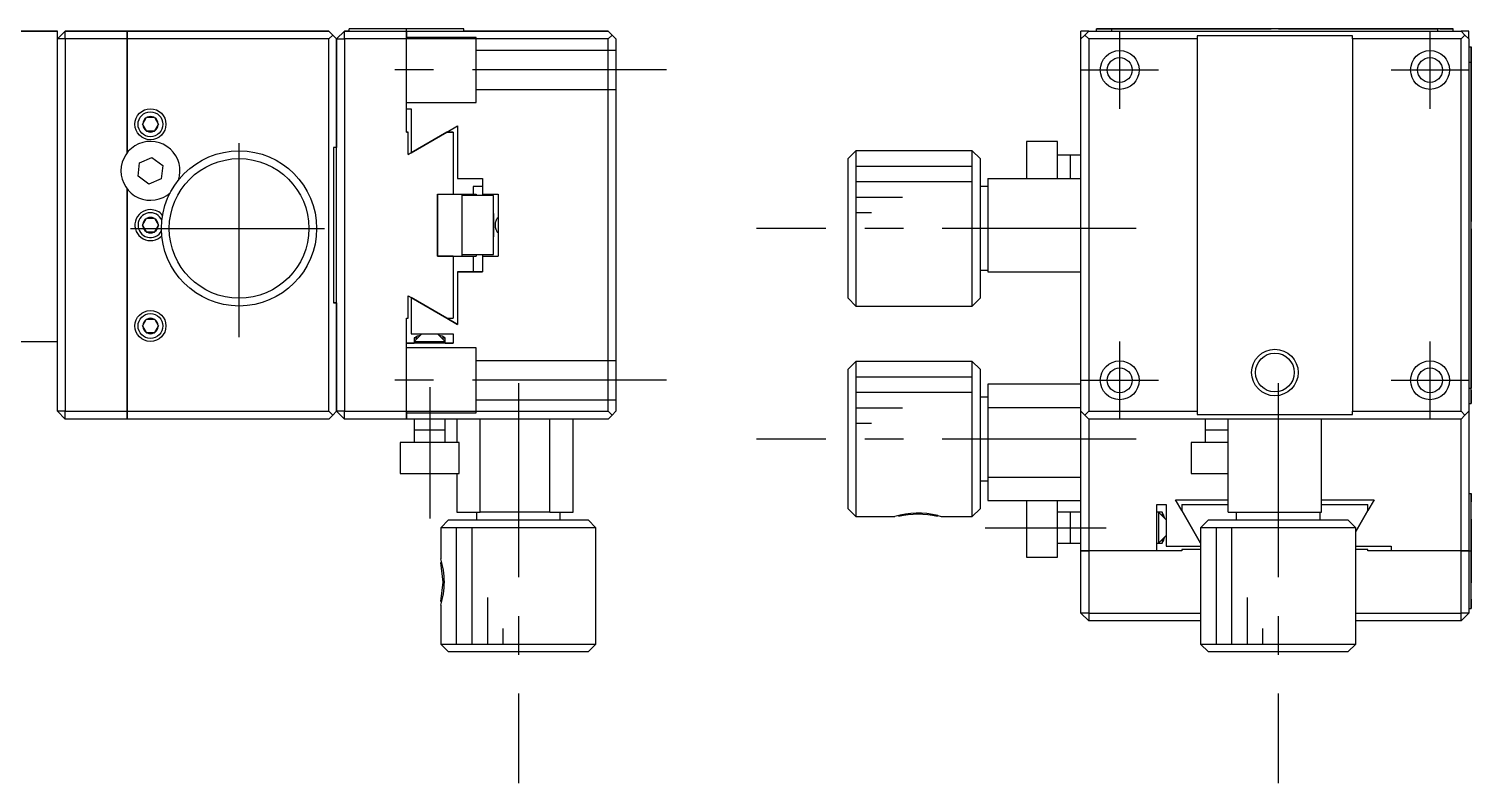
# Model space of a CAD drawing. Extents: x 62 to 396, y -18 to 239.
# Drawn here: x 302.6 to 395.6, y 100.5 to 149.1 of the extents above; entities that cross this region are included whole.
import ezdxf

# ---------------------------------------------------------------- set-up
doc = ezdxf.new("R2010")
doc.units = 0
doc.header["$LTSCALE"] = 10
doc.linetypes.add('CENTER', pattern=[2, 1.25, -0.25, 0.25, -0.25])
doc.linetypes.add('DASHED', pattern=[3.5, 2, -1.5])
doc.layers.get('0').update_dxf_attribs({"linetype": 'CONTINUOUS'})
doc.layers.add('CENTER', color=1, linetype='CENTER')

msp = doc.modelspace()

# ---------------------------------------------------------------- linework, layer by layer
at = {"color": 7, "linetype": 'CONTINUOUS'}
for p, q in [((304.471916, 148.988172), (299.471916, 148.988172)), ((299.471916, 148.988172), (304.471916, 148.988172)), ((304.471916, 147.488172), (304.471916, 148.988172)), ((304.971916, 148.988172), (304.471916, 148.488172)), ((304.471916, 148.488172), (304.971916, 148.988172)), ((304.971916, 148.488172), (304.971916, 148.988172)), ((304.971916, 148.988172), (308.971916, 148.988172)), ((308.971916, 148.988172), (304.971916, 148.988172)), ((308.971916, 148.988172), (308.971916, 148.488172)), ((308.971916, 148.988172), (321.971916, 148.988172)), ((308.971916, 148.488172), (308.971916, 148.988172)), ((311.971916, 148.988172), (308.971916, 148.988172)), ((309.271916, 148.988172), (311.971916, 148.988172)), ((311.582428, 148.988172), (309.271916, 148.988172)), ((312.271916, 148.988172), (311.582428, 148.988172)), ((313.871916, 148.988172), (312.271916, 148.988172)), ((312.571916, 148.988172), (313.871916, 148.988172)), ((313.871916, 148.988172), (312.571916, 148.988172)), ((313.871916, 148.988172), (314.871916, 148.988172)), ((313.871916, 148.988172), (314.871916, 148.988172)), ((321.971916, 148.988172), (313.871916, 148.988172)), ((322.221916, 148.738172), (321.971916, 148.988172)), ((321.971916, 148.988172), (322.221916, 148.738172)), ((321.971916, 148.488172), (322.221916, 148.738172)), ((322.221916, 148.738172), (322.471916, 148.488172)), ((322.471916, 148.488172), (322.221916, 148.738172)), ((322.471916, 148.488172), (322.971916, 148.988172)), ((322.471916, 148.488172), (322.971916, 148.988172)), ((322.971916, 148.488172), (322.971916, 148.988172)), ((322.971916, 148.988172), (326.971916, 148.988172)), ((323.271916, 148.988172), (322.971916, 148.988172)), ((323.271916, 148.988172), (323.271916, 149.138172)), ((323.271916, 148.988172), (323.271916, 149.138172)), ((326.971916, 149.138172), (323.271916, 149.138172)), ((330.671916, 149.138172), (326.971916, 149.138172)), ((326.971916, 148.988172), (326.971916, 149.138172)), ((326.971916, 148.988172), (326.971916, 148.488172)), ((326.971916, 148.988172), (339.971916, 148.988172)), ((326.971916, 148.488172), (326.971916, 148.988172)), ((330.671916, 148.988172), (330.671916, 149.138172)), ((339.971916, 148.988172), (330.671916, 148.988172)), ((340.221916, 148.738172), (339.971916, 148.988172)), ((339.971916, 148.988172), (340.221916, 148.738172)), ((339.971916, 148.488172), (340.221916, 148.738172)), ((340.471916, 148.488172), (340.221916, 148.738172)), ((340.221916, 148.738172), (340.471916, 148.488172)), ((370.441038, 148.488172), (370.441038, 148.988172)), ((370.941038, 148.988172), (370.441038, 148.988172)), ((370.441038, 148.488172), (370.691038, 148.738172)), ((370.691038, 148.738172), (370.941038, 148.988172)), ((370.941038, 148.488172), (370.691038, 148.738172)), ((370.941038, 148.988172), (394.941038, 148.988172)), ((371.441038, 148.988172), (371.441038, 149.138172)), ((372.431038, 149.138172), (371.441038, 149.138172)), ((371.441038, 149.138172), (372.418559, 149.138172)), ((371.441038, 148.988172), (371.441038, 149.138172)), ((372.417771, 149.138172), (372.178379, 149.138172)), ((372.178379, 149.138172), (372.434905, 149.138172)), ((372.280545, 149.138172), (372.27965, 149.138172)), ((372.27965, 149.138172), (372.409597, 149.138172)), ((372.431038, 149.138172), (372.280545, 149.138172)), ((372.409597, 149.138172), (372.418558, 149.138172)), ((372.424832, 149.138172), (372.417771, 149.138172)), ((372.418559, 149.138172), (372.423936, 149.138172)), ((372.418559, 149.138172), (372.423936, 149.138172)), ((372.423277, 149.138172), (372.423805, 149.138172)), ((372.423936, 149.138172), (372.423277, 149.138172)), ((372.423805, 149.138172), (372.424832, 149.138172)), ((372.423936, 149.138172), (372.424832, 149.138172)), ((372.424832, 149.138172), (372.431038, 149.138172)), ((372.441038, 149.138172), (372.431038, 149.138172)), ((372.441038, 149.138172), (372.931038, 149.138172)), ((393.441038, 149.138172), (372.441038, 149.138172)), ((372.441038, 148.988172), (372.441038, 149.138172)), ((372.441038, 148.988172), (372.441038, 149.138172)), ((372.931038, 149.138172), (372.941038, 149.138172)), ((372.941038, 149.138172), (372.951038, 149.138172)), ((372.951038, 149.138172), (373.931038, 149.138172)), ((373.931038, 149.138172), (373.941038, 149.138172)), ((373.941038, 149.138172), (373.951038, 149.138172)), ((373.951038, 149.138172), (374.841038, 149.138172)), ((374.841038, 149.138172), (374.931038, 149.138172)), ((374.931038, 149.138172), (374.941038, 149.138172)), ((374.941038, 149.138172), (374.951038, 149.138172)), ((374.951038, 149.138172), (375.741038, 149.138172)), ((375.741038, 149.138172), (375.931038, 149.138172)), ((375.931038, 149.138172), (375.941038, 149.138172)), ((375.941038, 149.138172), (375.951038, 149.138172)), ((375.951038, 149.138172), (376.641038, 149.138172)), ((376.641038, 149.138172), (376.931038, 149.138172)), ((376.931038, 149.138172), (376.941038, 149.138172)), ((376.941038, 149.138172), (376.951038, 149.138172)), ((376.951038, 149.138172), (377.541038, 149.138172)), ((377.541038, 149.138172), (377.931038, 149.138172)), ((377.931038, 149.138172), (377.941038, 149.138172)), ((377.941038, 149.138172), (377.951038, 149.138172)), ((377.951038, 149.138172), (378.441038, 149.138172)), ((378.441038, 149.138172), (378.931038, 149.138172)), ((378.931038, 149.138172), (378.941038, 149.138172)), ((378.941038, 149.138172), (378.951038, 149.138172)), ((378.951038, 149.138172), (379.341038, 149.138172)), ((379.341038, 149.138172), (379.931038, 149.138172)), ((379.931038, 149.138172), (379.941038, 149.138172)), ((379.941038, 149.138172), (379.951038, 149.138172)), ((379.951038, 149.138172), (380.241038, 149.138172)), ((380.241038, 149.138172), (380.931038, 149.138172)), ((380.931038, 149.138172), (380.941038, 149.138172)), ((380.941038, 149.138172), (380.951038, 149.138172)), ((380.951038, 149.138172), (381.141038, 149.138172)), ((381.141038, 149.138172), (381.931038, 149.138172)), ((381.931038, 149.138172), (381.941038, 149.138172)), ((381.941038, 149.138172), (381.951038, 149.138172)), ((381.951038, 149.138172), (382.041038, 149.138172)), ((382.041038, 149.138172), (382.709821, 149.138172)), ((383.310269, 149.138172), (382.571808, 149.138172)), ((382.571808, 149.138172), (382.709821, 149.138172)), ((383.175558, 149.138172), (383.310269, 149.138172)), ((383.176552, 149.138172), (383.841038, 149.138172)), ((383.841038, 149.138172), (383.931038, 149.138172)), ((383.931038, 149.138172), (383.941038, 149.138172)), ((383.941038, 149.138172), (383.951038, 149.138172)), ((383.951038, 149.138172), (384.741038, 149.138172)), ((384.741038, 149.138172), (384.931038, 149.138172)), ((384.931038, 149.138172), (384.941038, 149.138172)), ((384.941038, 149.138172), (384.951038, 149.138172)), ((384.951038, 149.138172), (385.641038, 149.138172)), ((385.641038, 149.138172), (385.931038, 149.138172)), ((385.931038, 149.138172), (385.941038, 149.138172)), ((385.941038, 149.138172), (385.951038, 149.138172)), ((385.951038, 149.138172), (386.541038, 149.138172)), ((386.541038, 149.138172), (386.931038, 149.138172)), ((386.931038, 149.138172), (386.941038, 149.138172)), ((386.941038, 149.138172), (386.951038, 149.138172)), ((386.951038, 149.138172), (387.441038, 149.138172)), ((387.441038, 149.138172), (387.931038, 149.138172)), ((387.931038, 149.138172), (387.941038, 149.138172)), ((387.941038, 149.138172), (387.951038, 149.138172)), ((387.951038, 149.138172), (388.341038, 149.138172)), ((388.341038, 149.138172), (388.931038, 149.138172)), ((388.931038, 149.138172), (388.941038, 149.138172)), ((388.941038, 149.138172), (388.951038, 149.138172)), ((388.951038, 149.138172), (389.241038, 149.138172)), ((389.241038, 149.138172), (389.931038, 149.138172)), ((389.931038, 149.138172), (389.941038, 149.138172)), ((389.941038, 149.138172), (389.951038, 149.138172)), ((389.951038, 149.138172), (390.141038, 149.138172)), ((390.141038, 149.138172), (390.931038, 149.138172)), ((390.931038, 149.138172), (390.941038, 149.138172)), ((390.941038, 149.138172), (390.951038, 149.138172)), ((390.951038, 149.138172), (391.041038, 149.138172)), ((391.041038, 149.138172), (391.931038, 149.138172)), ((391.931038, 149.138172), (391.941038, 149.138172)), ((391.941038, 149.138172), (391.951038, 149.138172)), ((391.951038, 149.138172), (392.931038, 149.138172)), ((392.931038, 149.138172), (392.941038, 149.138172)), ((392.941038, 149.138172), (392.951038, 149.138172)), ((392.951038, 149.138172), (393.441038, 149.138172)), ((393.441038, 148.988172), (393.441038, 149.138172)), ((393.451038, 149.138172), (393.441038, 149.138172)), ((393.703697, 149.138172), (393.442774, 149.138172)), ((394.441038, 149.138172), (393.451038, 149.138172)), ((393.56998, 149.138172), (394.441038, 149.138172)), ((393.570006, 149.138172), (393.703697, 149.138172)), ((394.441038, 148.988172), (394.441038, 149.138172)), ((395.441038, 148.988172), (394.941038, 148.988172)), ((394.941038, 148.988172), (395.191038, 148.738172)), ((395.191038, 148.738172), (394.941038, 148.488172)), ((395.191038, 148.738172), (395.441038, 148.488172)), ((395.441038, 148.488172), (395.441038, 148.988172)), ((304.971916, 148.488172), (304.471916, 148.488172)), ((308.971916, 148.488172), (304.971916, 148.488172)), ((304.971916, 148.488172), (304.971916, 124.488172)), ((308.971916, 141.154362), (308.971916, 148.488172)), ((321.971916, 148.488172), (308.971916, 148.488172)), ((308.971916, 148.488172), (308.971916, 141.154362)), ((321.971916, 124.488172), (321.971916, 148.488172)), ((322.471916, 148.488172), (322.471916, 141.488172)), ((322.471916, 148.488172), (322.971916, 148.488172)), ((322.471916, 141.488172), (322.471916, 148.488172)), ((326.971916, 148.488172), (322.971916, 148.488172)), ((322.971916, 148.488172), (322.971916, 124.488172)), ((326.971916, 143.988172), (326.971916, 148.488172)), ((339.971916, 148.488172), (326.971916, 148.488172)), ((326.971916, 143.988172), (326.971916, 148.488172)), ((339.971916, 124.488172), (339.971916, 148.488172)), ((340.471916, 148.488172), (340.271916, 148.688172)), ((340.271916, 148.688172), (340.471916, 148.488172)), ((340.471916, 148.488172), (340.471916, 124.488172)), ((370.441038, 141.988177), (370.441038, 148.488172)), ((377.941038, 148.488172), (370.941038, 148.488172)), ((370.941038, 148.488172), (370.941038, 124.488172)), ((387.941038, 148.688172), (377.941038, 148.688172)), ((377.941038, 148.688172), (377.941038, 148.488172)), ((377.941038, 148.488172), (377.941038, 124.488172)), ((387.941038, 148.488172), (387.941038, 148.688172)), ((394.941038, 148.488172), (387.941038, 148.488172)), ((387.941038, 148.488172), (387.941038, 124.488172)), ((394.941038, 124.488172), (394.941038, 148.488172)), ((395.441038, 148.488172), (395.441038, 124.488172)), ((395.441038, 147.988172), (395.591038, 147.988172)), ((395.441038, 147.988172), (395.591038, 147.988172)), ((395.591038, 146.998172), (395.591038, 147.988172)), ((395.591038, 147.988172), (395.591038, 147.010651)), ((304.471916, 145.488172), (304.471916, 147.488172)), ((395.441038, 146.988172), (395.591038, 146.988172)), ((395.441038, 146.988172), (395.591038, 146.988172)), ((395.591038, 147.011438), (395.591038, 147.25083)), ((395.591038, 147.25083), (395.591038, 146.994304)), ((395.591038, 147.148665), (395.591038, 147.14956)), ((395.591038, 147.14956), (395.591038, 147.019613)), ((395.591038, 146.998172), (395.591038, 147.148665)), ((395.591038, 147.019613), (395.591038, 147.010652)), ((395.591038, 147.004378), (395.591038, 147.011438)), ((395.591038, 147.010651), (395.591038, 147.005274)), ((395.591038, 147.010651), (395.591038, 147.005274)), ((395.591038, 147.005933), (395.591038, 147.004378)), ((395.591038, 147.005277), (395.591038, 147.005933)), ((395.591038, 147.005274), (395.591038, 147.004378)), ((395.591038, 147.004378), (395.591038, 146.998172)), ((395.591038, 146.988172), (395.591038, 146.998172)), ((395.591038, 146.988172), (395.591038, 146.498172)), ((395.591038, 125.988172), (395.591038, 146.988172)), ((395.591038, 146.498172), (395.591038, 146.488172)), ((395.591038, 146.488172), (395.591038, 146.478172)), ((395.591038, 146.478172), (395.591038, 145.498172)), ((304.471916, 137.488172), (304.471916, 145.488172)), ((395.591038, 145.498172), (395.591038, 145.488172)), ((395.591038, 145.488172), (395.591038, 145.478172)), ((395.591038, 145.478172), (395.591038, 144.588172)), ((395.591038, 144.588172), (395.591038, 144.498172)), ((395.591038, 144.498172), (395.591038, 144.488172)), ((395.591038, 144.488172), (395.591038, 144.478172)), ((395.591038, 144.478172), (395.591038, 143.688172)), ((309.973232, 143.024426), (310.191177, 143.401918)), ((310.191177, 143.401918), (310.212108, 143.438172)), ((310.212108, 143.438172), (310.253971, 143.438172)), ((310.253971, 143.438172), (310.689861, 143.438172)), ((310.689861, 143.438172), (310.731724, 143.438172)), ((310.731724, 143.438172), (310.752655, 143.401918)), ((310.752655, 143.401918), (310.9706, 143.024426)), ((326.971916, 142.488172), (326.971916, 143.988172)), ((326.971916, 143.988172), (327.271916, 143.988172)), ((327.271916, 143.988172), (327.271916, 141.154197)), ((395.591038, 143.688172), (395.591038, 143.498172)), ((395.591038, 143.498172), (395.591038, 143.488172)), ((395.591038, 143.488172), (395.591038, 143.478172)), ((395.591038, 143.478172), (395.591038, 142.788172)), ((309.952301, 142.988172), (309.973232, 143.024426)), ((309.973232, 142.951918), (309.952301, 142.988172)), ((309.952301, 142.988172), (310.212108, 142.538172)), ((310.191177, 142.574426), (309.973232, 142.951918)), ((310.212108, 142.538172), (310.191177, 142.574426)), ((310.253971, 142.538172), (310.212108, 142.538172)), ((310.212108, 142.538172), (310.731724, 142.538172)), ((310.689861, 142.538172), (310.253971, 142.538172)), ((310.731724, 142.538172), (310.689861, 142.538172)), ((310.731724, 142.538172), (310.991531, 142.988172)), ((310.752655, 142.574426), (310.731724, 142.538172)), ((310.9706, 142.951918), (310.752655, 142.574426)), ((310.9706, 143.024426), (310.991531, 142.988172)), ((310.991531, 142.988172), (310.9706, 142.951918)), ((327.071916, 142.488172), (326.971916, 142.488172)), ((326.971916, 142.488172), (327.071916, 142.488172)), ((327.071916, 141.038727), (327.071916, 142.488172)), ((329.582428, 142.488172), (327.271916, 141.154197)), ((327.271916, 141.154197), (329.582428, 142.488172)), ((329.582428, 142.488172), (330.271916, 142.886248)), ((329.971916, 142.488172), (329.582428, 142.488172)), ((329.582428, 142.488172), (329.971916, 142.488172)), ((329.971916, 142.488172), (329.971916, 138.488172)), ((330.271916, 142.886248), (330.271916, 139.488172)), ((395.591038, 142.788172), (395.591038, 142.498172)), ((395.591038, 142.498172), (395.591038, 142.488172)), ((395.591038, 142.488172), (395.591038, 142.478172)), ((395.591038, 142.478172), (395.591038, 141.888172)), ((322.271916, 141.488172), (322.271916, 131.488172)), ((322.471916, 141.488172), (322.271916, 141.488172)), ((322.471916, 131.488172), (322.471916, 141.488172)), ((366.941038, 141.888172), (366.941038, 139.488172)), ((368.941038, 141.888172), (366.941038, 141.888172)), ((368.941038, 139.488172), (368.941038, 141.888172)), ((370.441038, 138.988172), (370.441038, 141.988177)), ((395.591038, 141.888172), (395.591038, 141.498172)), ((395.591038, 141.498172), (395.591038, 141.488172)), ((395.591038, 141.488172), (395.591038, 141.478172)), ((395.591038, 141.478172), (395.591038, 140.988172)), ((309.679033, 139.639839), (309.773809, 140.500662)), ((309.773809, 140.500662), (310.566692, 140.848995)), ((310.566692, 140.848995), (311.264799, 140.336505)), ((327.271916, 141.154197), (327.071916, 141.038727)), ((327.071916, 141.038727), (327.271916, 141.154197)), ((355.941038, 141.27604), (355.441038, 140.77604)), ((355.441038, 131.77604), (355.441038, 140.77604)), ((355.941038, 141.27604), (355.941038, 131.27604)), ((363.441038, 141.27604), (355.941038, 141.27604)), ((363.441038, 136.27604), (363.441038, 141.27604)), ((363.941038, 140.77604), (363.441038, 141.27604)), ((363.941038, 140.77604), (363.941038, 136.27604)), ((369.741038, 140.988172), (368.941038, 140.988172)), ((369.741038, 140.988172), (369.736038, 140.988172)), ((369.741038, 140.988177), (369.741038, 139.488172)), ((369.746038, 140.988172), (369.741038, 140.988172)), ((370.441038, 140.988172), (369.741038, 140.988172)), ((395.591038, 140.988172), (395.591038, 140.498172)), ((395.591038, 140.498172), (395.591038, 140.488172)), ((395.591038, 140.488172), (395.591038, 140.478172)), ((395.591038, 140.478172), (395.591038, 140.088172)), ((310.37714, 139.127348), (309.679033, 139.639839)), ((311.170023, 139.475681), (310.37714, 139.127348)), ((311.264799, 140.336505), (311.170023, 139.475681)), ((330.271916, 139.488172), (331.871916, 139.488172)), ((331.871916, 139.488172), (331.871916, 138.488172)), ((364.441038, 139.488172), (370.441038, 139.488172)), ((364.441038, 139.488172), (364.441038, 133.488172)), ((395.591038, 140.088172), (395.591038, 139.498172)), ((395.591038, 139.498172), (395.591038, 139.488172)), ((395.591038, 139.488172), (395.591038, 139.478172)), ((395.591038, 139.478172), (395.591038, 139.188172)), ((308.971916, 124.488172), (308.971916, 138.821981)), ((308.971916, 138.821981), (308.971916, 124.488172)), ((331.871916, 138.988172), (331.276548, 138.988172)), ((331.871916, 138.988172), (331.276548, 138.988172)), ((331.276548, 138.988172), (331.276548, 138.388172)), ((364.441038, 138.97604), (363.941038, 138.97604)), ((370.441038, 128.988172), (370.441038, 138.988172)), ((395.591038, 139.188172), (395.591038, 138.498172)), ((328.971916, 138.488172), (329.971916, 138.488172)), ((328.971916, 138.488172), (328.971916, 134.488172)), ((328.971916, 138.488172), (329.971916, 138.488172)), ((328.971916, 134.488172), (328.971916, 138.488172)), ((329.971916, 138.488172), (330.571916, 138.488172)), ((329.971916, 138.488172), (330.571916, 138.488172)), ((330.571916, 138.488172), (331.471916, 138.488172)), ((330.571916, 134.488172), (330.571916, 138.488172)), ((330.571916, 138.488172), (331.276548, 138.488172)), ((332.571916, 138.388172), (330.571916, 138.388172)), ((331.471916, 138.488172), (331.471916, 138.388172)), ((331.871916, 138.488172), (332.871916, 138.488172)), ((331.871916, 138.488172), (332.871916, 138.488172)), ((331.871916, 138.488172), (331.871916, 138.388172)), ((332.571916, 134.588172), (332.571916, 138.388172)), ((332.571916, 134.588172), (332.571916, 138.388172)), ((332.871916, 138.488172), (332.871916, 134.488172)), ((395.591038, 138.498172), (395.591038, 138.488172)), ((395.591038, 138.488172), (395.591038, 138.478172)), ((395.591038, 138.478172), (395.591038, 138.288172)), ((395.591038, 138.288172), (395.591038, 137.498172)), ((304.471916, 135.488172), (304.471916, 137.488172)), ((309.973232, 136.524426), (310.191177, 136.901918)), ((310.191177, 136.901918), (310.212108, 136.938172)), ((310.212108, 136.938172), (310.253971, 136.938172)), ((310.253971, 136.938172), (310.689861, 136.938172)), ((310.689861, 136.938172), (310.731724, 136.938172)), ((310.731724, 136.938172), (310.752655, 136.901918)), ((310.752655, 136.901918), (310.9706, 136.524426)), ((332.571916, 137.238172), (332.571916, 136.488172)), ((332.571916, 136.488172), (332.571916, 137.238172)), ((332.7131, 136.622168), (332.719483, 136.656225)), ((332.719483, 136.656225), (332.72729, 136.689973)), ((332.72729, 136.689973), (332.736483, 136.723317)), ((332.736483, 136.723317), (332.747028, 136.756164)), ((332.747028, 136.756164), (332.758438, 136.787281)), ((332.758438, 136.787281), (332.771056, 136.817894)), ((332.771056, 136.817894), (332.784837, 136.84794)), ((332.784837, 136.84794), (332.799735, 136.877352)), ((332.799735, 136.877352), (332.821883, 136.916538)), ((332.821883, 136.916538), (332.845988, 136.954474)), ((332.845988, 136.954474), (332.871916, 136.991049)), ((395.591038, 137.498172), (395.591038, 137.488172)), ((395.591038, 137.488172), (395.591038, 137.478172)), ((395.591038, 137.478172), (395.591038, 137.388172)), ((395.591038, 137.388172), (395.591038, 136.719389)), ((395.591038, 136.118941), (395.591038, 136.857402)), ((395.591038, 136.857402), (395.591038, 136.719389)), ((309.952301, 136.488172), (309.973232, 136.524426)), ((309.973232, 136.451918), (309.952301, 136.488172)), ((309.952301, 136.488172), (310.212108, 136.038172)), ((310.191177, 136.074426), (309.973232, 136.451918)), ((310.212108, 136.038172), (310.191177, 136.074426)), ((310.253971, 136.038172), (310.212108, 136.038172)), ((310.212108, 136.038172), (310.731724, 136.038172)), ((310.689861, 136.038172), (310.253971, 136.038172)), ((310.731724, 136.038172), (310.689861, 136.038172)), ((310.731724, 136.038172), (310.991531, 136.488172)), ((310.752655, 136.074426), (310.731724, 136.038172)), ((310.9706, 136.451918), (310.752655, 136.074426)), ((310.9706, 136.524426), (310.991531, 136.488172)), ((310.991531, 136.488172), (310.9706, 136.451918)), ((332.571916, 135.738172), (332.571916, 136.488172)), ((332.571916, 136.488172), (332.571916, 135.738172)), ((332.702074, 136.488172), (332.702768, 136.521819)), ((332.702816, 136.45339), (332.702074, 136.488172)), ((332.702768, 136.521819), (332.704845, 136.555432)), ((332.705036, 136.418645), (332.702816, 136.45339)), ((332.704845, 136.555432), (332.708293, 136.588914)), ((332.70872, 136.384046), (332.705036, 136.418645)), ((332.708293, 136.588914), (332.7131, 136.622168)), ((332.713854, 136.349698), (332.70872, 136.384046)), ((332.720208, 136.316689), (332.713854, 136.349698)), ((332.727899, 136.283978), (332.720208, 136.316689)), ((332.736894, 136.251652), (332.727899, 136.283978)), ((332.747161, 136.219795), (332.736894, 136.251652)), ((332.758872, 136.18795), (332.747161, 136.219795)), ((332.771849, 136.156634), (332.758872, 136.18795)), ((332.786043, 136.125915), (332.771849, 136.156634)), ((332.801404, 136.095864), (332.786043, 136.125915)), ((332.823099, 136.057784), (332.801404, 136.095864)), ((332.846644, 136.020893), (332.823099, 136.057784)), ((332.871916, 135.985295), (332.846644, 136.020893)), ((363.441038, 131.27604), (363.441038, 136.27604)), ((363.941038, 136.27604), (363.941038, 131.77604)), ((395.591038, 136.252701), (395.591038, 136.118941)), ((395.591038, 136.252658), (395.591038, 135.588172)), ((304.471916, 128.988172), (304.471916, 135.488172)), ((395.591038, 135.588172), (395.591038, 135.498172)), ((395.591038, 135.498172), (395.591038, 135.488172)), ((395.591038, 135.488172), (395.591038, 135.478172)), ((395.591038, 135.478172), (395.591038, 134.688172)), ((328.971916, 134.488172), (329.971916, 134.488172)), ((329.971916, 134.488172), (328.971916, 134.488172)), ((329.971916, 134.488172), (330.571916, 134.488172)), ((329.971916, 134.488172), (329.971916, 130.488172)), ((330.571916, 134.588172), (332.571916, 134.588172)), ((330.571916, 134.488172), (331.471916, 134.488172)), ((331.276548, 134.488172), (331.276548, 133.488172)), ((331.471916, 134.588172), (331.471916, 134.488172)), ((331.871916, 134.588172), (331.871916, 134.488172)), ((331.871916, 134.488172), (331.871916, 133.488172)), ((331.871916, 134.488172), (332.871916, 134.488172)), ((331.871916, 134.488172), (332.871916, 134.488172)), ((395.591038, 134.688172), (395.591038, 134.498172)), ((395.591038, 134.498172), (395.591038, 134.488172)), ((395.591038, 134.488172), (395.591038, 134.478172)), ((395.591038, 134.478172), (395.591038, 133.788172)), ((330.271916, 133.488172), (330.271916, 130.090095)), ((331.871916, 133.488172), (330.271916, 133.488172)), ((330.271916, 133.488172), (331.276548, 133.488172)), ((330.621916, 133.488172), (331.276548, 133.488172)), ((330.621916, 133.488172), (331.871916, 133.488172)), ((363.941038, 133.57604), (364.441038, 133.57604)), ((364.441038, 133.488172), (370.441038, 133.488172)), ((395.591038, 133.788172), (395.591038, 133.498172)), ((395.591038, 133.498172), (395.591038, 133.488172)), ((395.591038, 133.488172), (395.591038, 133.478172)), ((395.591038, 133.478172), (395.591038, 132.888172)), ((395.591038, 132.888172), (395.591038, 132.498172)), ((395.591038, 132.498172), (395.591038, 132.488172)), ((395.591038, 132.488172), (395.591038, 132.478172)), ((395.591038, 132.478172), (395.591038, 131.988172)), ((322.271916, 131.488172), (322.471916, 131.488172)), ((322.471916, 131.488172), (322.271916, 131.488172)), ((322.471916, 131.488172), (322.471916, 124.488172)), ((322.471916, 124.488172), (322.471916, 131.488172)), ((327.071916, 131.937616), (327.271916, 131.822146)), ((327.071916, 130.488172), (327.071916, 131.937616)), ((327.271916, 131.822146), (329.582428, 130.488172)), ((327.271916, 131.822146), (327.271916, 129.488172)), ((329.582428, 130.488172), (327.271916, 131.822146)), ((355.441038, 131.77604), (355.941038, 131.27604)), ((355.941038, 131.27604), (363.441038, 131.27604)), ((363.441038, 131.27604), (363.941038, 131.77604)), ((395.591038, 131.988172), (395.591038, 131.498172)), ((395.591038, 131.498172), (395.591038, 131.488172)), ((395.591038, 131.488172), (395.591038, 131.478172)), ((395.591038, 131.478172), (395.591038, 131.088172)), ((395.591038, 131.088172), (395.591038, 130.498172)), ((309.973232, 130.024426), (310.191177, 130.401918)), ((310.191177, 130.401918), (310.212108, 130.438172)), ((310.212108, 130.438172), (310.253971, 130.438172)), ((310.253971, 130.438172), (310.689861, 130.438172)), ((310.689861, 130.438172), (310.731724, 130.438172)), ((310.731724, 130.438172), (310.752655, 130.401918)), ((310.752655, 130.401918), (310.9706, 130.024426)), ((326.971916, 130.488172), (327.071916, 130.488172)), ((326.971916, 128.888172), (326.971916, 130.488172)), ((329.582428, 130.488172), (329.971916, 130.488172)), ((330.271916, 130.090095), (329.582428, 130.488172)), ((329.582428, 130.488172), (330.271916, 130.090095)), ((395.591038, 130.498172), (395.591038, 130.488172)), ((395.591038, 130.488172), (395.591038, 130.478172)), ((395.591038, 130.478172), (395.591038, 130.188172)), ((395.591038, 130.188172), (395.591038, 129.498172)), ((309.952301, 129.988172), (309.973232, 130.024426)), ((309.973232, 129.951918), (309.952301, 129.988172)), ((309.952301, 129.988172), (310.212108, 129.538172)), ((310.191177, 129.574426), (309.973232, 129.951918)), ((310.212108, 129.538172), (310.191177, 129.574426)), ((310.253971, 129.538172), (310.212108, 129.538172)), ((310.212108, 129.538172), (310.731724, 129.538172)), ((310.689861, 129.538172), (310.253971, 129.538172)), ((310.731724, 129.538172), (310.689861, 129.538172)), ((310.731724, 129.538172), (310.991531, 129.988172)), ((310.752655, 129.574426), (310.731724, 129.538172)), ((310.9706, 129.951918), (310.752655, 129.574426)), ((310.9706, 130.024426), (310.991531, 129.988172)), ((310.991531, 129.988172), (310.9706, 129.951918)), ((327.271916, 129.488172), (329.971916, 129.488172)), ((327.471911, 129.220222), (327.703967, 129.220222)), ((327.471916, 129.220222), (327.703967, 129.220222)), ((327.471916, 129.220222), (327.471916, 128.988172)), ((327.971916, 129.488172), (327.671916, 129.188172)), ((329.271916, 129.188172), (328.971916, 129.488172)), ((329.239865, 129.220222), (329.471921, 129.220222)), ((329.239865, 129.220222), (329.471916, 129.220222)), ((329.471916, 128.988172), (329.471916, 129.220222)), ((329.971916, 129.488172), (329.971916, 128.888172)), ((395.591038, 129.498172), (395.591038, 129.488172)), ((395.591038, 129.488172), (395.591038, 129.478172)), ((395.591038, 129.478172), (395.591038, 129.288172)), ((395.591038, 129.288172), (395.591038, 128.498172)), ((266.971916, 128.988172), (304.471916, 128.988172)), ((304.471916, 124.488172), (304.471916, 128.988172)), ((326.971916, 124.488172), (326.971916, 128.888172)), ((326.971916, 124.488172), (326.971916, 128.888172)), ((329.971916, 128.888172), (326.971916, 128.888172)), ((326.971916, 128.888172), (327.471921, 128.888172)), ((327.671916, 129.188172), (327.471916, 128.988172)), ((327.471916, 128.988172), (327.471916, 128.888191)), ((327.471916, 128.988172), (329.471916, 128.988172)), ((329.471916, 128.988172), (329.271916, 129.188172)), ((329.471916, 128.888191), (329.471916, 128.988172)), ((329.471916, 128.888172), (329.971916, 128.888172)), ((370.441038, 124.488172), (370.441038, 128.988172)), ((395.591038, 128.498172), (395.591038, 128.488172)), ((395.591038, 128.488172), (395.591038, 128.478172)), ((395.591038, 128.478172), (395.591038, 128.388172)), ((395.591038, 128.388172), (395.591038, 127.498172)), ((355.941038, 127.700304), (355.441038, 127.200304)), ((355.941038, 127.700304), (355.941038, 117.700304)), ((363.441038, 127.700304), (355.941038, 127.700304)), ((363.441038, 117.700304), (363.441038, 127.700304)), ((363.941038, 127.200304), (363.441038, 127.700304)), ((395.591038, 127.498172), (395.591038, 127.488172)), ((395.591038, 127.488172), (395.591038, 127.478172)), ((395.591038, 127.478172), (395.591038, 126.498172)), ((355.441038, 118.200304), (355.441038, 127.200304)), ((363.941038, 127.200304), (363.941038, 118.200304)), ((395.591038, 126.498172), (395.591038, 126.488172)), ((395.591038, 126.488172), (395.591038, 126.478172)), ((395.591038, 126.478172), (395.591038, 125.988172)), ((364.441038, 126.238172), (364.441038, 124.738172)), ((370.441038, 126.238172), (364.441038, 126.238172)), ((395.441038, 125.988172), (395.591038, 125.988172)), ((395.591038, 125.978172), (395.591038, 125.988172)), ((395.591038, 125.979869), (395.591038, 125.986436)), ((395.591038, 125.725513), (395.591038, 125.979869)), ((395.591038, 124.988172), (395.591038, 125.978172)), ((395.591038, 125.859273), (395.591038, 125.725513)), ((395.591038, 125.85923), (395.591038, 124.988172)), ((364.441038, 125.400304), (363.941038, 125.400304)), ((364.441038, 124.738172), (370.441038, 124.738172)), ((364.441038, 124.738172), (364.441038, 120.238172)), ((395.441038, 124.988172), (395.591038, 124.988172)), ((304.971916, 124.488172), (304.471916, 124.488172)), ((304.971916, 123.988172), (304.471916, 124.488172)), ((304.971916, 124.488172), (308.971916, 124.488172)), ((304.971916, 123.988172), (304.971916, 124.488172)), ((308.971916, 123.988172), (304.971916, 123.988172)), ((308.971916, 124.488172), (308.971916, 123.988172)), ((308.971916, 124.488172), (321.971916, 124.488172)), ((308.971916, 123.988172), (308.971916, 124.488172)), ((321.971916, 123.988172), (308.971916, 123.988172)), ((322.221916, 124.238172), (321.971916, 124.488172)), ((321.971916, 123.988172), (322.221916, 124.238172)), ((322.471916, 124.488172), (322.221916, 124.238172)), ((322.971916, 124.488172), (322.471916, 124.488172)), ((322.971916, 123.988172), (322.471916, 124.488172)), ((322.971916, 124.488172), (326.971916, 124.488172)), ((322.971916, 123.988172), (322.971916, 124.488172)), ((326.971916, 123.988172), (322.971916, 123.988172)), ((326.971916, 124.488172), (326.971916, 123.988172)), ((326.971916, 124.488172), (339.971916, 124.488172)), ((326.971916, 123.988172), (326.971916, 124.488172)), ((339.971916, 123.988172), (326.971916, 123.988172)), ((327.471916, 123.988152), (327.471916, 123.283172)), ((329.471916, 123.288172), (329.471916, 123.988152)), ((330.221916, 123.988172), (330.221916, 122.488172)), ((331.721916, 117.988172), (331.721916, 123.988172)), ((336.221916, 117.988172), (336.221916, 123.988172)), ((337.721916, 117.988172), (337.721916, 123.988172)), ((340.221916, 124.238172), (339.971916, 124.488172)), ((339.971916, 123.988172), (340.221916, 124.238172)), ((340.221916, 124.238172), (340.471916, 124.488172)), ((370.441038, 115.988172), (370.441038, 124.488172)), ((370.691038, 124.238172), (370.441038, 124.488172)), ((370.691038, 124.238172), (370.941038, 124.488172)), ((370.941038, 123.988172), (370.691038, 124.238172)), ((370.941038, 124.488172), (377.941038, 124.488172)), ((370.941038, 123.988172), (370.941038, 115.488172)), ((377.441033, 123.988172), (370.941038, 123.988172)), ((380.441038, 123.988172), (377.441033, 123.988172)), ((377.941038, 124.488172), (377.941038, 124.288172)), ((377.941038, 124.288172), (387.941038, 124.288172)), ((378.441038, 123.988172), (378.441038, 123.288172)), ((379.941038, 117.988172), (379.941038, 123.988172)), ((390.441033, 123.988172), (380.441038, 123.988172)), ((385.941038, 117.988172), (385.941038, 123.988172)), ((387.941038, 124.288172), (387.941038, 124.488172)), ((387.941038, 124.488172), (394.941038, 124.488172)), ((394.941038, 123.988172), (390.441033, 123.988172)), ((394.941038, 124.488172), (395.191038, 124.238172)), ((395.191038, 124.238172), (394.941038, 123.988172)), ((394.941038, 115.488172), (394.941038, 123.988172)), ((395.441038, 124.488172), (395.191038, 124.238172)), ((395.441038, 124.488172), (395.441038, 115.488172)), ((327.471911, 123.288172), (328.471916, 123.288172)), ((327.471916, 123.293172), (327.471916, 122.488172)), ((328.471916, 123.288172), (329.471921, 123.288172)), ((329.471916, 123.288172), (329.471916, 123.293172)), ((329.471916, 123.283172), (329.471916, 123.288172)), ((329.471916, 122.488172), (329.471916, 123.288172)), ((378.441033, 123.288172), (379.941038, 123.288172)), ((378.441038, 123.293172), (378.441038, 123.288172)), ((378.441038, 123.288172), (378.441038, 122.488172)), ((378.441038, 123.288172), (378.441038, 123.283172)), ((327.707697, 122.488172), (326.571916, 122.488172)), ((326.571916, 122.488172), (326.571916, 120.488172)), ((330.371916, 122.488172), (327.707697, 122.488172)), ((330.371916, 120.488172), (330.371916, 122.488172)), ((379.941038, 122.488172), (377.541038, 122.488172)), ((377.541038, 122.488172), (377.541038, 120.488172)), ((326.571916, 120.488172), (327.707697, 120.488172)), ((327.707697, 120.488172), (330.371916, 120.488172)), ((330.221916, 120.488172), (330.221916, 117.988172)), ((363.941038, 120.000304), (364.441038, 120.000304)), ((364.441038, 120.238172), (364.441038, 118.738172)), ((364.441038, 120.238172), (370.441038, 120.238172)), ((377.541038, 120.488172), (379.941038, 120.488172)), ((395.441038, 119.188172), (395.591038, 119.188172)), ((395.441038, 119.188172), (395.591038, 119.188172)), ((395.591038, 119.188172), (395.591038, 118.646051)), ((395.591038, 115.488172), (395.591038, 119.188172)), ((355.441038, 118.200304), (355.941038, 117.700304)), ((363.441038, 117.700304), (363.941038, 118.200304)), ((364.441038, 118.738172), (370.441038, 118.738172)), ((366.941038, 118.738172), (366.941038, 115.088172)), ((368.941038, 117.988172), (368.941038, 118.738172)), ((368.941038, 115.088172), (368.941038, 118.738172)), ((375.341038, 118.488172), (375.941038, 118.488172)), ((375.341038, 115.988172), (375.341038, 118.488172)), ((375.941038, 118.488172), (375.941038, 115.788172)), ((376.542962, 118.788172), (379.941038, 118.788172)), ((376.941038, 118.098683), (376.542962, 118.788172)), ((376.941038, 118.488172), (376.941038, 118.098683)), ((376.941038, 118.488172), (379.941038, 118.488172)), ((376.941038, 118.098683), (378.15317, 115.999209)), ((378.15317, 115.999209), (376.941038, 118.098683)), ((385.941038, 118.788172), (389.339114, 118.788172)), ((385.941038, 118.488172), (388.941038, 118.488172)), ((388.15317, 116.734056), (388.941038, 118.098683)), ((388.941038, 118.098683), (388.15317, 116.734056)), ((389.339114, 118.788172), (388.941038, 118.098683)), ((388.941038, 118.098683), (388.941038, 118.488172)), ((395.591038, 118.091308), (395.591038, 118.68369)), ((395.591038, 118.68369), (395.591038, 118.646112)), ((395.591038, 117.488172), (395.591038, 118.091308)), ((329.684048, 117.488172), (329.184048, 116.988172)), ((329.684048, 117.488172), (338.684048, 117.488172)), ((329.684048, 117.488172), (331.484048, 117.488172)), ((330.221916, 117.988172), (331.721916, 117.988172)), ((331.484048, 117.988172), (331.484048, 117.488172)), ((336.221916, 117.988172), (331.721916, 117.988172)), ((336.221916, 117.988172), (337.721916, 117.988172)), ((336.884048, 117.488172), (336.884048, 117.988172)), ((336.884048, 117.488172), (338.684048, 117.488172)), ((339.184048, 116.988172), (338.684048, 117.488172)), ((355.941038, 117.700304), (358.441043, 117.700304)), ((361.440072, 117.700304), (361.44071, 117.700304)), ((361.44071, 117.700304), (361.441033, 117.700304)), ((361.441033, 117.700304), (363.441038, 117.700304)), ((368.941038, 116.223953), (368.941038, 117.988172)), ((368.941038, 117.390392), (368.941038, 117.988172)), ((369.741038, 117.988172), (368.941038, 117.988172)), ((368.941038, 115.988172), (368.941038, 117.390392)), ((369.741038, 117.988172), (369.736038, 117.988172)), ((369.741038, 117.988177), (369.741038, 115.988167)), ((370.441019, 117.988172), (369.741038, 117.988172)), ((369.746038, 117.988172), (369.741038, 117.988172)), ((375.441038, 117.988172), (375.341058, 117.988172)), ((375.441038, 117.988172), (375.441038, 116.988172)), ((375.641038, 117.788172), (375.441038, 117.988172)), ((375.673089, 117.988172), (375.441038, 117.988172)), ((375.941038, 117.488172), (375.641038, 117.788172)), ((375.673089, 117.988177), (375.673089, 117.756121)), ((375.673089, 117.988172), (375.673089, 117.756121)), ((378.65317, 117.488172), (378.15317, 116.988172)), ((378.65317, 117.488172), (383.15317, 117.488172)), ((379.941038, 117.988172), (385.941038, 117.988172)), ((380.45317, 117.988172), (380.45317, 117.488172)), ((383.15317, 117.488172), (387.65317, 117.488172)), ((385.85317, 117.488172), (385.85317, 117.988172)), ((388.15317, 116.988172), (387.65317, 117.488172)), ((395.591038, 117.5285), (395.591038, 115.488172)), ((395.591038, 117.528479), (395.591038, 117.488172)), ((329.184048, 116.988172), (329.184048, 114.988167)), ((339.184048, 116.988172), (329.184048, 116.988172)), ((339.184048, 109.488172), (339.184048, 116.988172)), ((368.941038, 115.988172), (368.941038, 116.223953)), ((375.441038, 116.988172), (375.441038, 115.988172)), ((375.641038, 116.188172), (375.941038, 116.488172)), ((375.673089, 116.220222), (375.673089, 115.988167)), ((375.673089, 116.220222), (375.673089, 115.988172)), ((383.15317, 116.988172), (378.15317, 116.988172)), ((378.15317, 116.988172), (378.15317, 109.488172)), ((388.15317, 116.988172), (383.15317, 116.988172)), ((388.15317, 109.488172), (388.15317, 116.988172)), ((368.941038, 115.088172), (368.941038, 115.988172)), ((368.941038, 115.988172), (369.741038, 115.988172)), ((369.736038, 115.988172), (369.741038, 115.988172)), ((369.741038, 115.988172), (370.441019, 115.988172)), ((369.741038, 115.988172), (369.746038, 115.988172)), ((370.441038, 115.488172), (370.441038, 115.988172)), ((370.441038, 111.488172), (370.441038, 115.488172)), ((370.441038, 115.488172), (370.941038, 115.488172)), ((370.941038, 115.488172), (370.441038, 115.488172)), ((370.941038, 115.488172), (370.941038, 111.488172)), ((375.341038, 115.488172), (370.941038, 115.488172)), ((375.341038, 115.488172), (370.941038, 115.488172)), ((375.341038, 115.488172), (375.341038, 115.988172)), ((376.941038, 115.488172), (375.341038, 115.488172)), ((375.341058, 115.988172), (375.441038, 115.988172)), ((375.441038, 115.988172), (375.641038, 116.188172)), ((375.441038, 115.988172), (375.673089, 115.988172)), ((375.941038, 115.788172), (378.15317, 115.788172)), ((376.941038, 115.588172), (376.941038, 115.488172)), ((378.15317, 115.588172), (376.941038, 115.588172)), ((388.15317, 115.788172), (390.441038, 115.788172)), ((388.941038, 115.588172), (388.15317, 115.588172)), ((388.941038, 115.488172), (388.941038, 115.588172)), ((390.441038, 115.488172), (388.941038, 115.488172)), ((390.441038, 115.788172), (390.441038, 115.488172)), ((394.941038, 115.488172), (390.441038, 115.488172)), ((394.941038, 115.488172), (390.441038, 115.488172)), ((394.941038, 111.488172), (394.941038, 115.488172)), ((394.941038, 115.488172), (395.441038, 115.488172)), ((395.441038, 115.488172), (394.941038, 115.488172)), ((395.441038, 115.488172), (395.591038, 115.488172)), ((395.441038, 115.488172), (395.441038, 111.488172)), ((395.591038, 115.488172), (395.591038, 113.450532)), ((395.591038, 111.788172), (395.591038, 115.488172)), ((329.342819, 113.488172), (329.184048, 114.738172)), ((366.941038, 115.088172), (368.941038, 115.088172)), ((329.184048, 112.238172), (329.342819, 113.488172)), ((329.342818, 113.491798), (329.342699, 113.454069)), ((395.591038, 113.450536), (395.591038, 113.488171)), ((395.591038, 112.895789), (395.591038, 113.488171)), ((395.591038, 113.450512), (395.591038, 113.488171)), ((395.591038, 113.488171), (395.591038, 113.450576)), ((395.591038, 113.488171), (395.591038, 113.450593)), ((395.591038, 113.488171), (395.591038, 113.450593)), ((395.591038, 113.485956), (395.591038, 113.438712)), ((395.591038, 113.450627), (395.591038, 113.485956)), ((395.591038, 113.485956), (395.591038, 113.45095)), ((395.591038, 113.450627), (395.591038, 113.485956)), ((395.591038, 113.459494), (395.591038, 113.450511)), ((395.591038, 113.459494), (395.591038, 113.450511)), ((395.591038, 113.450492), (395.591038, 113.459494)), ((395.591038, 113.450535), (395.591038, 113.459494)), ((395.591038, 112.292653), (395.591038, 112.895789)), ((395.591038, 112.29803), (395.591038, 112.676828)), ((329.184048, 111.988322), (329.184048, 109.488172)), ((395.441038, 111.788172), (395.591038, 111.788172)), ((395.591038, 112.375092), (395.591038, 112.298926)), ((395.591038, 112.375092), (395.591038, 112.298926)), ((395.591038, 112.292653), (395.591038, 112.334862)), ((395.591038, 112.292653), (395.591038, 112.334862)), ((395.591038, 112.33345), (395.591038, 112.292653)), ((395.591038, 112.333016), (395.591038, 112.321326)), ((395.591038, 112.333016), (395.591038, 112.321326)), ((395.591038, 112.321188), (395.591038, 112.333013)), ((395.591038, 112.298926), (395.591038, 112.333013)), ((395.591038, 112.332981), (395.591038, 112.321331)), ((395.591038, 112.33296), (395.591038, 112.292653)), ((395.591038, 112.33296), (395.591038, 112.292653)), ((395.591038, 112.29803), (395.591038, 112.331762)), ((395.591038, 112.321331), (395.591038, 111.788172)), ((395.591038, 112.321331), (395.591038, 112.30968)), ((395.591038, 112.317298), (395.591038, 112.321331)), ((395.591038, 112.321331), (395.591038, 112.30968)), ((395.591038, 112.317298), (395.591038, 112.321331)), ((395.591038, 112.321326), (395.591038, 112.315057)), ((395.591038, 112.321326), (395.591038, 112.315057)), ((395.591038, 112.315057), (395.591038, 112.32129)), ((395.591038, 112.298926), (395.591038, 112.321188)), ((395.591038, 112.315057), (395.591038, 112.317298)), ((395.591038, 112.30968), (395.591038, 112.286379)), ((395.591038, 112.30968), (395.591038, 112.286379)), ((395.591038, 112.288172), (395.591038, 112.298926)), ((395.591038, 112.298926), (395.591038, 112.29803)), ((395.591038, 112.298926), (395.591038, 112.29803)), ((395.591038, 112.288172), (395.591038, 112.298926)), ((395.591038, 112.286379), (395.591038, 112.288172)), ((395.591038, 112.286379), (395.591038, 112.288172)), ((370.941038, 111.488172), (370.441038, 111.488172)), ((370.441038, 111.488172), (370.941038, 110.988172)), ((370.941038, 111.488172), (370.941038, 110.988172)), ((370.941038, 111.488172), (378.15317, 111.488172)), ((373.941033, 110.988172), (370.941038, 110.988172)), ((378.15317, 110.988172), (373.941033, 110.988172)), ((388.15317, 111.488172), (394.941038, 111.488172)), ((393.941033, 110.988172), (388.15317, 110.988172)), ((394.941038, 110.988172), (393.941033, 110.988172)), ((394.941038, 110.988172), (394.941038, 111.488172)), ((395.441038, 111.488172), (394.941038, 111.488172)), ((394.941038, 110.988172), (395.441038, 111.488172)), ((329.184048, 109.488172), (329.684048, 108.988172)), ((329.184048, 109.488172), (339.184048, 109.488172)), ((338.684048, 108.988172), (329.684048, 108.988172)), ((338.684048, 108.988172), (339.184048, 109.488172)), ((378.15317, 109.488172), (388.15317, 109.488172)), ((378.15317, 109.488172), (378.65317, 108.988172)), ((387.65317, 108.988172), (378.65317, 108.988172)), ((387.65317, 108.988172), (388.15317, 109.488172))]:
    msp.add_line(p, q, dxfattribs=at)
at = {"color": 3, "linetype": 'DASHED'}
for p, q in [((331.471916, 148.588172), (326.971916, 148.588172)), ((331.471916, 144.388172), (331.471916, 148.588172)), ((340.471916, 147.738172), (331.471916, 147.738172)), ((331.471916, 145.238172), (340.471916, 145.238172)), ((326.971916, 144.388172), (331.471916, 144.388172)), ((331.471916, 128.588172), (326.971916, 128.588172)), ((331.471916, 124.388172), (331.471916, 128.588172)), ((340.471916, 127.738172), (331.471916, 127.738172)), ((331.471916, 125.238172), (340.471916, 125.238172)), ((326.971916, 124.388172), (331.471916, 124.388172))]:
    msp.add_line(p, q, dxfattribs=at)
at = {"color": 3, "linetype": 'CONTINUOUS'}
for p, q in [((363.441038, 140.27604), (355.941038, 140.27604)), ((363.441038, 139.27604), (355.941038, 139.27604)), ((358.941038, 138.27604), (355.941038, 138.27604)), ((356.941038, 137.27604), (355.941038, 137.27604)), ((363.441038, 126.700304), (355.941038, 126.700304)), ((363.441038, 125.700304), (355.941038, 125.700304)), ((358.941038, 124.700304), (355.941038, 124.700304)), ((356.941038, 123.700304), (355.941038, 123.700304)), ((361.207957, 117.765215), (361.441033, 117.700304)), ((330.184048, 116.988172), (330.184048, 109.488172)), ((331.184048, 116.988172), (331.184048, 109.488172)), ((379.15317, 116.988172), (379.15317, 109.488172)), ((380.15317, 116.988172), (380.15317, 109.488172)), ((332.184048, 112.488172), (332.184048, 109.488172)), ((381.15317, 112.488172), (381.15317, 109.488172)), ((333.184048, 110.488172), (333.184048, 109.488172)), ((382.15317, 110.488172), (382.15317, 109.488172))]:
    msp.add_line(p, q, dxfattribs=at)
at = {"color": 7, "linetype": 'CONTINUOUS'}
for centre, radius in [((372.941038, 146.488172), 1.25), ((372.941038, 146.488172), 0.8), ((392.941038, 146.488172), 1.25), ((392.941038, 146.488172), 0.8), ((310.471916, 142.988172), 0.8), ((316.184048, 136.27604), 5), ((316.184048, 136.27604), 4.5), ((310.471916, 129.988172), 0.8), ((372.941038, 126.488172), 1.25), ((382.941038, 126.988172), 1.25), ((392.941038, 126.488172), 1.25), ((372.941038, 126.488172), 0.8), ((392.941038, 126.488172), 0.8)]:
    msp.add_circle(centre, radius, dxfattribs=at)
at = {"color": 3, "linetype": 'CONTINUOUS'}
for centre, radius in [((310.471916, 142.988172), 1), ((310.471916, 129.988172), 1), ((382.941038, 126.988172), 1.5)]:
    msp.add_circle(centre, radius, dxfattribs=at)
at = {"color": 7, "linetype": 'CONTINUOUS'}
for centre, radius, start, end in [((310.471916, 142.988172), 0.5, 124.158067, 175.841933), ((310.471916, 142.988172), 0.5, 64.158067, 115.841933), ((310.471916, 142.988172), 0.5, 4.158067, 55.841933), ((310.471916, 142.988172), 0.5, 184.158067, 235.841933), ((310.471916, 142.988172), 0.5, 244.158067, 295.841933), ((310.471916, 142.988172), 0.5, 304.158067, 355.841933), ((310.471916, 139.988172), 1.9, 113.717062, 312.096911), ((310.471916, 139.988172), 1.9, 341.328282, 113.717062), ((310.471916, 136.488172), 0.8, 22.505645, 333.240711), ((310.471916, 136.488172), 0.5, 124.158067, 175.841933), ((310.471916, 136.488172), 0.5, 64.158067, 115.841933), ((310.471916, 136.488172), 0.5, 4.158067, 55.841933), ((310.471916, 136.488172), 0.5, 184.158067, 235.841933), ((310.471916, 136.488172), 0.5, 244.158067, 295.841933), ((310.471916, 136.488172), 0.5, 304.158067, 355.841933), ((310.471916, 129.988172), 0.5, 124.158067, 175.841933), ((310.471916, 129.988172), 0.5, 64.158067, 115.841933), ((310.471916, 129.988172), 0.5, 4.158067, 55.841933), ((310.471916, 129.988172), 0.5, 184.158067, 235.841933), ((310.471916, 129.988172), 0.5, 244.158067, 295.841933), ((310.471916, 129.988172), 0.5, 304.158067, 355.841933), ((328.471916, 127.488172), 2, 107.114433, 120), ((328.471916, 127.488172), 2, 60, 72.885567), ((359.941038, 112.858614), 5.000446, 75.523806, 104.476194), ((373.941038, 116.988172), 2, 17.114433, 30), ((373.941038, 116.988172), 2, 330, 342.885567)]:
    msp.add_arc(centre, radius, start, end, dxfattribs=at)
at = {"color": 3, "linetype": 'CONTINUOUS'}
for centre, radius, start, end in [((310.471916, 136.488172), 1, 90, 317.222045), ((310.471916, 136.488172), 1, 38.524311, 90), ((359.93657, 112.955685), 4.974737, 75.192713, 107.495102), ((324.221326, 113.458536), 5.193109, 0.326978, 17.130565), ((324.218051, 113.518311), 5.196387, 342.874773, 359.667684)]:
    msp.add_arc(centre, radius, start, end, dxfattribs=at)
at = {"layer": 'CENTER', "color": 1, "linetype": 'CENTER'}
for p, q in [((372.941038, 143.988172), (372.941038, 148.988172)), ((392.941038, 143.988172), (392.941038, 148.988172)), ((343.721916, 146.488172), (323.721916, 146.488172)), ((370.441038, 146.488172), (375.441038, 146.488172)), ((390.441038, 146.488172), (395.441038, 146.488172)), ((316.184048, 129.27604), (316.184048, 143.27604)), ((309.184048, 136.27604), (323.184048, 136.27604)), ((374.006301, 136.27604), (349.524721, 136.27604)), ((372.941038, 123.988172), (372.941038, 128.988172)), ((392.941038, 123.988172), (392.941038, 128.988172)), ((343.721916, 126.488172), (323.721916, 126.488172)), ((370.441038, 126.488172), (375.441038, 126.488172)), ((390.441038, 126.488172), (395.441038, 126.488172)), ((328.471916, 126.044459), (328.471916, 117.573737)), ((334.184048, 126.29507), (334.184048, 100.524985)), ((383.15317, 126.29507), (383.15317, 100.524985)), ((374.006301, 122.700304), (349.524721, 122.700304)), ((364.267349, 116.988172), (372.058636, 116.988172))]:
    msp.add_line(p, q, dxfattribs=at)

doc.saveas('drawing.dxf')
